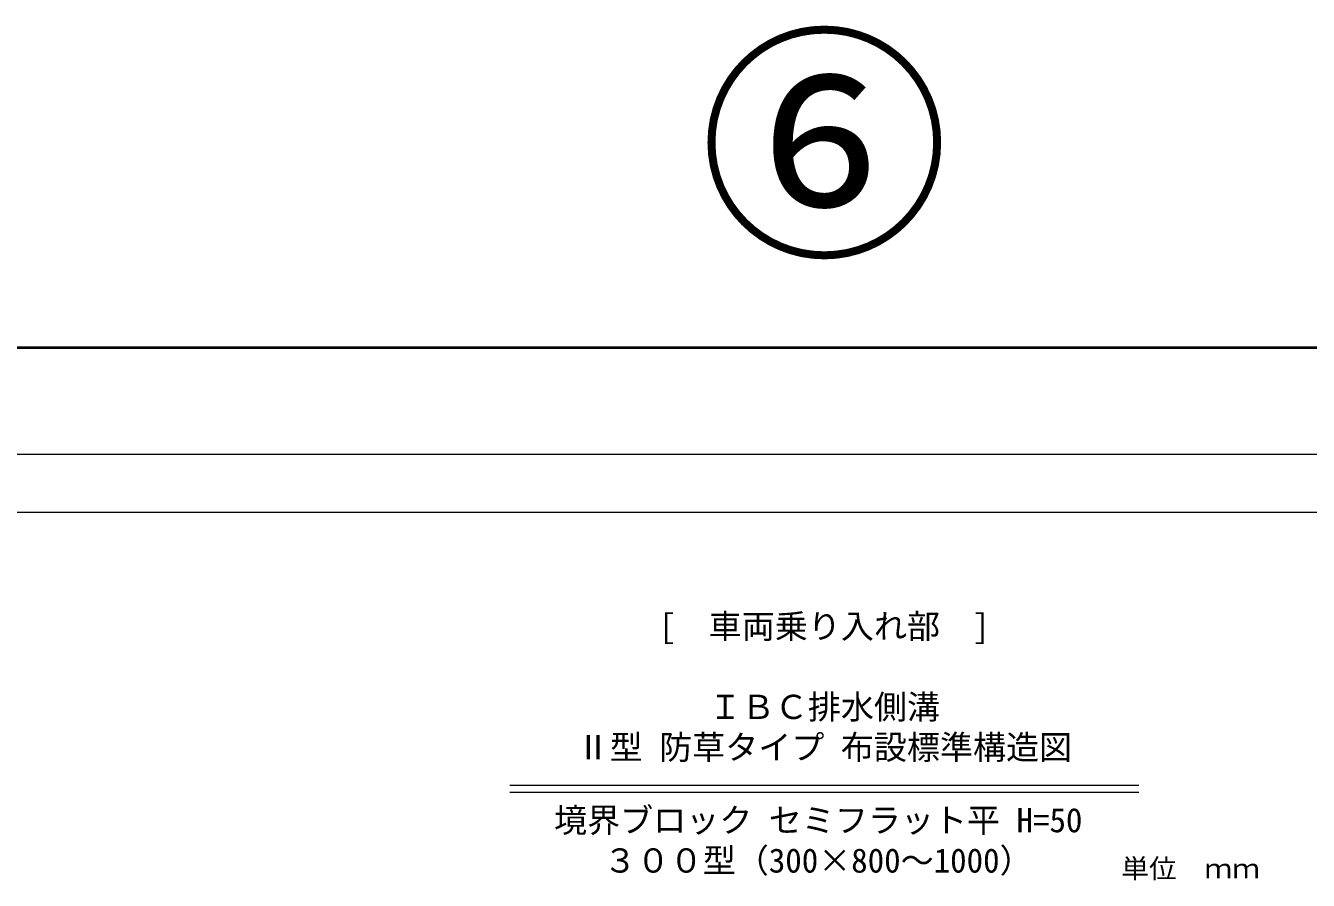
# Model space of a CAD drawing. Units: millimetres at full size; details may follow other scales. Extents: x 164402 to 209100, y 872507 to 885397.
# Drawn here: x 193797 to 196447, y 877147 to 878913 of the extents above; entities that cross this region are included whole.
import ezdxf
from ezdxf.enums import TextEntityAlignment as Align

# ---------------------------------------------------------------- set-up
doc = ezdxf.new("R2010")
doc.units = ezdxf.units.MM
doc.header["$LTSCALE"] = 40
for name, color, linetype, lineweight in [('0_2', 7, 'Continuous', 13), ('図枠', 7, 'Continuous', 5), ('補助線', 8, 'Continuous', 13)]:
    doc.layers.add(name, color=color, linetype=linetype, lineweight=lineweight)
doc.layers.add('文字', color=7, linetype='Continuous')
doc.styles.add('ＭＳ ゴシック', font='')
doc.styles.add('ＭＳ 明朝', font='')
doc.styles.get('ＭＳ ゴシック').set_extended_font_data('MS Gothic')
doc.styles.get('ＭＳ 明朝').set_extended_font_data('MS Mincho')

msp = doc.modelspace()

# ---------------------------------------------------------------- linework, layer by layer
at = {"layer": '0_2', "lineweight": 20}
for p, q in [((194797.47, 877343.55), (196097.47, 877343.55)), ((194797.47, 877328.55), (196097.47, 877328.55))]:
    msp.add_line(p, q, dxfattribs=at)
at = {"layer": '図枠', "lineweight": 40}
msp.add_line((191547.4, 878247.22), (199347.4, 878247.22), dxfattribs=at)
at = {"layer": '図枠', "lineweight": 13}
for p, q in [((191847.4, 878027.22), (199047.4, 878027.22)), ((191847.4, 877907.22), (199047.4, 877907.22))]:
    msp.add_line(p, q, dxfattribs=at)

# ---------------------------------------------------------------- texts
at = {"layer": '文字', "style": 'ＭＳ 明朝'}
for s, p in [('[\u3000車両乗り入れ部\u3000]', (195106.3, 877696.68)), ('ＩＢＣ排水側溝', (195208.67, 877530.01)), ('Ⅱ型 防草タイプ 布設標準構造図', (194935.67, 877446.68)), ('境界ブロック セミフラット平 H=50', (194889.1, 877295.97)), ('３００型（300×800～1000）', (194991.48, 877212.64))]:
    msp.add_text(s, height=50.04, dxfattribs=at).set_placement(p, align=Align.TOP_LEFT)
at = {"layer": '文字', "style": 'ＭＳ 明朝', "width": 1.05}
msp.add_text('単位\u3000ｍｍ', height=40.03, dxfattribs=at).set_placement((196347.47, 877139.02), align=Align.BOTTOM_RIGHT)
at = {"layer": '補助線', "color": 1, "style": 'ＭＳ ゴシック'}
msp.add_text('⑥', height=379.8, dxfattribs=at).set_placement((195447.4, 878360.31), align=Align.BOTTOM_CENTER)

doc.saveas('drawing.dxf')
